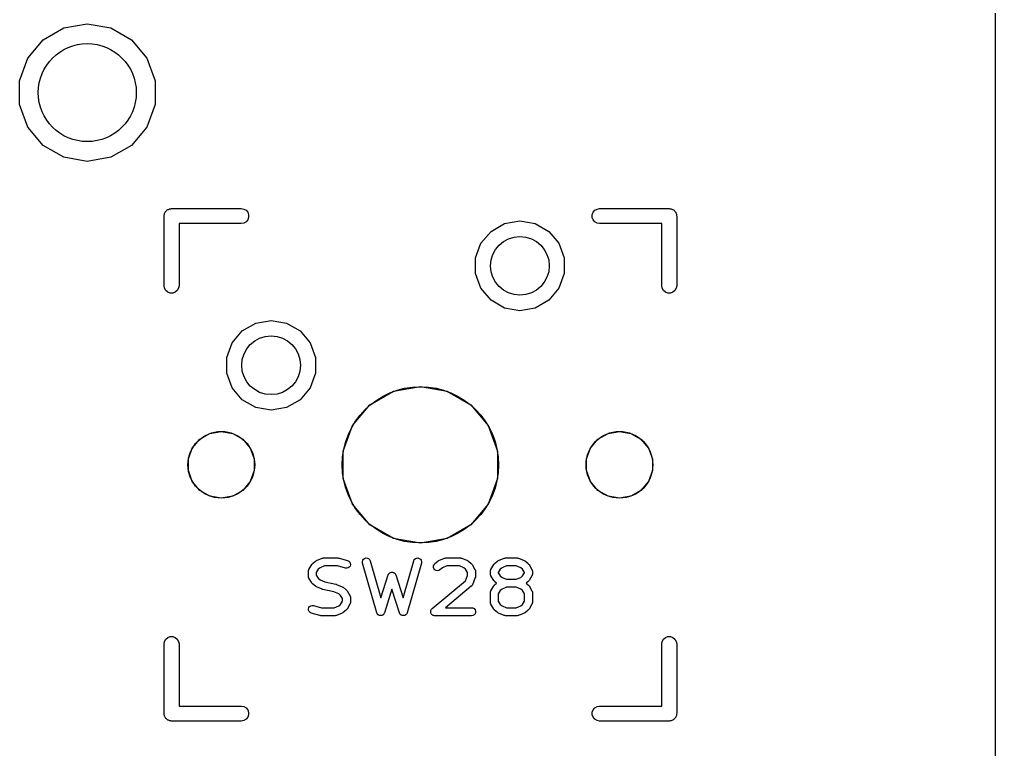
# Model space of a CAD drawing. Header units: millimetres. Extents: x 99 to 267, y 100 to 221.
# Drawn here: x 241.82 to 266.73, y 159.76 to 178.39 of the extents above; entities that cross this region are included whole.
import ezdxf

# ---------------------------------------------------------------- set-up
doc = ezdxf.new("R2010")
doc.units = ezdxf.units.MM
doc.layers.add('BLACK', color=7, linetype='Continuous')
doc.layers.add('PCB', color=4, linetype='Continuous')
doc.layers.get('0').off()

# ---------------------------------------------------------------- blocks, each defined once
blk = doc.blocks.new('PCB外形')
at = {"layer": 'BLACK'}
blk.add_line((202.925, -145.925), (202.925, -28.075), dxfattribs=at)
blk = doc.blocks.new('PCB詳細')
at = {"layer": 'BLACK'}
for p, q in [((178.621, -68.1543), (179.149, -67.8493)), ((179.149, -67.8493), (179.75, -67.7433)), ((179.75, -67.7433), (180.351, -67.8493)), ((180.351, -67.8493), (180.879, -68.1543)), ((178.229, -68.6217), (178.621, -68.1543)), ((180.879, -68.1543), (181.271, -68.6217)), ((178.02, -69.195), (178.229, -68.6217)), ((181.271, -68.6217), (181.48, -69.195)), ((178.02, -69.805), (178.02, -69.195)), ((181.48, -69.195), (181.48, -69.805)), ((178.229, -70.3783), (178.02, -69.805)), ((181.48, -69.805), (181.271, -70.3783)), ((178.621, -70.8457), (178.229, -70.3783)), ((181.271, -70.3783), (180.879, -70.8457)), ((179.149, -71.1507), (178.621, -70.8457)), ((180.879, -70.8457), (180.351, -71.1507)), ((179.75, -71.2567), (179.149, -71.1507)), ((180.351, -71.1507), (179.75, -71.2567)), ((181.82, -72.4793), (181.835, -72.471)), ((181.835, -72.471), (181.851, -72.4681)), ((181.851, -72.4681), (181.867, -72.4624)), ((181.867, -72.4624), (181.884, -72.4624)), ((181.884, -72.4624), (181.9, -72.4595)), ((181.9, -72.4595), (183.678, -72.4595)), ((183.678, -72.4595), (183.743, -72.471)), ((183.743, -72.471), (183.8, -72.5041)), ((192.7, -72.5041), (192.757, -72.471)), ((192.757, -72.471), (192.822, -72.4595)), ((192.822, -72.4595), (194.6, -72.4595)), ((194.6, -72.4595), (194.616, -72.4624)), ((194.616, -72.4624), (194.633, -72.4624)), ((194.633, -72.4624), (194.649, -72.4681)), ((194.649, -72.4681), (194.665, -72.471)), ((194.665, -72.471), (194.68, -72.4793)), ((181.709, -72.65), (181.712, -72.6336)), ((181.709, -74.428), (181.709, -72.65)), ((181.712, -72.6169), (181.718, -72.6013)), ((181.712, -72.6336), (181.712, -72.6169)), ((181.718, -72.6013), (181.721, -72.5848)), ((181.721, -72.5848), (181.729, -72.5704)), ((181.729, -72.5704), (181.735, -72.5547)), ((181.735, -72.5547), (181.746, -72.542)), ((181.746, -72.542), (181.754, -72.5275)), ((181.754, -72.5275), (181.767, -72.5168)), ((181.767, -72.5168), (181.778, -72.5041)), ((181.778, -72.5041), (181.792, -72.4957)), ((181.792, -72.4957), (181.805, -72.485)), ((181.805, -72.485), (181.82, -72.4793)), ((183.8, -72.5041), (183.843, -72.5547)), ((183.843, -72.5547), (183.866, -72.6169)), ((183.866, -72.6831), (183.843, -72.7452)), ((183.866, -72.6169), (183.866, -72.6831)), ((192.634, -72.6169), (192.657, -72.5547)), ((192.634, -72.6831), (192.634, -72.6169)), ((192.657, -72.7452), (192.634, -72.6831)), ((192.657, -72.5547), (192.7, -72.5041)), ((194.68, -72.4793), (194.695, -72.485)), ((194.695, -72.485), (194.708, -72.4957)), ((194.708, -72.4957), (194.722, -72.5041)), ((194.722, -72.5041), (194.733, -72.5168)), ((194.733, -72.5168), (194.746, -72.5275)), ((194.746, -72.5275), (194.754, -72.542)), ((194.754, -72.542), (194.765, -72.5547)), ((194.765, -72.5547), (194.771, -72.5704)), ((194.771, -72.5704), (194.779, -72.5848)), ((194.779, -72.5848), (194.782, -72.6013)), ((194.782, -72.6013), (194.788, -72.6169)), ((194.788, -72.6169), (194.788, -72.6336)), ((194.788, -72.6336), (194.79, -72.65)), ((194.79, -72.65), (194.79, -74.428)), ((183.678, -72.8405), (182.09, -72.8405)), ((182.09, -72.8405), (182.09, -74.428)), ((183.743, -72.829), (183.678, -72.8405)), ((183.8, -72.7959), (183.743, -72.829)), ((183.843, -72.7452), (183.8, -72.7959)), ((190.052, -73.0411), (190.398, -72.8418)), ((190.398, -72.8418), (190.79, -72.7726)), ((190.79, -72.7726), (191.182, -72.8418)), ((191.182, -72.8418), (191.528, -73.0411)), ((192.7, -72.7959), (192.657, -72.7452)), ((192.757, -72.829), (192.7, -72.7959)), ((192.822, -72.8405), (192.757, -72.829)), ((194.409, -72.8405), (192.822, -72.8405)), ((194.409, -74.428), (194.409, -72.8405)), ((189.796, -73.3463), (190.052, -73.0411)), ((191.528, -73.0411), (191.784, -73.3463)), ((189.66, -73.7208), (189.796, -73.3463)), ((191.784, -73.3463), (191.92, -73.7208)), ((189.66, -74.1192), (189.66, -73.7208)), ((191.92, -73.7208), (191.92, -74.1192)), ((189.796, -74.4937), (189.66, -74.1192)), ((191.92, -74.1192), (191.784, -74.4937)), ((181.721, -74.4932), (181.709, -74.428)), ((182.09, -74.428), (182.079, -74.4932)), ((194.421, -74.4932), (194.409, -74.428)), ((194.79, -74.428), (194.779, -74.4932)), ((181.754, -74.5505), (181.721, -74.4932)), ((181.805, -74.593), (181.754, -74.5505)), ((181.867, -74.6156), (181.805, -74.593)), ((181.933, -74.6156), (181.867, -74.6156)), ((181.995, -74.593), (181.933, -74.6156)), ((182.046, -74.5505), (181.995, -74.593)), ((182.079, -74.4932), (182.046, -74.5505)), ((190.052, -74.7989), (189.796, -74.4937)), ((191.784, -74.4937), (191.528, -74.7989)), ((194.454, -74.5505), (194.421, -74.4932)), ((194.505, -74.593), (194.454, -74.5505)), ((194.567, -74.6156), (194.505, -74.593)), ((194.633, -74.6156), (194.567, -74.6156)), ((194.695, -74.593), (194.633, -74.6156)), ((194.746, -74.5505), (194.695, -74.593)), ((194.779, -74.4932), (194.746, -74.5505)), ((190.398, -74.9982), (190.052, -74.7989)), ((191.528, -74.7989), (191.182, -74.9982)), ((190.79, -75.0674), (190.398, -74.9982)), ((191.182, -74.9982), (190.79, -75.0674)), ((183.702, -75.5811), (184.048, -75.3818)), ((184.048, -75.3818), (184.44, -75.3126)), ((184.44, -75.3126), (184.832, -75.3818)), ((184.832, -75.3818), (185.178, -75.5811)), ((183.446, -75.8863), (183.702, -75.5811)), ((185.178, -75.5811), (185.434, -75.8863)), ((183.31, -76.2608), (183.446, -75.8863)), ((185.434, -75.8863), (185.57, -76.2608)), ((183.31, -76.6592), (183.31, -76.2608)), ((185.57, -76.2608), (185.57, -76.6592)), ((183.446, -77.0337), (183.31, -76.6592)), ((185.57, -76.6592), (185.434, -77.0337)), ((183.702, -77.3389), (183.446, -77.0337)), ((185.434, -77.0337), (185.178, -77.3389)), ((186.963, -77.4667), (187.565, -77.1192)), ((187.565, -77.1192), (188.25, -76.9985)), ((188.25, -76.9985), (188.935, -77.1192)), ((188.935, -77.1192), (189.537, -77.4667)), ((184.048, -77.5382), (183.702, -77.3389)), ((185.178, -77.3389), (184.832, -77.5382)), ((184.44, -77.6074), (184.048, -77.5382)), ((184.832, -77.5382), (184.44, -77.6074)), ((186.517, -77.9992), (186.963, -77.4667)), ((189.537, -77.4667), (189.983, -77.9992)), ((182.621, -78.3457), (182.878, -78.1974)), ((182.878, -78.1974), (183.17, -78.1458)), ((183.17, -78.1458), (183.462, -78.1974)), ((183.462, -78.1974), (183.719, -78.3457)), ((186.279, -78.6524), (186.517, -77.9992)), ((189.983, -77.9992), (190.221, -78.6524)), ((192.781, -78.3457), (193.038, -78.1974)), ((193.038, -78.1974), (193.33, -78.1458)), ((193.33, -78.1458), (193.622, -78.1974)), ((193.622, -78.1974), (193.879, -78.3457)), ((182.43, -78.5729), (182.621, -78.3457)), ((183.719, -78.3457), (183.91, -78.5729)), ((192.59, -78.5729), (192.781, -78.3457)), ((193.879, -78.3457), (194.07, -78.5729)), ((182.329, -78.8517), (182.43, -78.5729)), ((183.91, -78.5729), (184.011, -78.8517)), ((186.279, -79.3476), (186.279, -78.6524)), ((190.221, -78.6524), (190.221, -79.3476)), ((192.489, -78.8517), (192.59, -78.5729)), ((194.07, -78.5729), (194.171, -78.8517)), ((182.329, -79.1483), (182.329, -78.8517)), ((184.011, -78.8517), (184.011, -79.1483)), ((192.489, -79.1483), (192.489, -78.8517)), ((194.171, -78.8517), (194.171, -79.1483)), ((182.43, -79.4271), (182.329, -79.1483)), ((184.011, -79.1483), (183.91, -79.4271)), ((192.59, -79.4271), (192.489, -79.1483)), ((194.171, -79.1483), (194.07, -79.4271)), ((182.621, -79.6543), (182.43, -79.4271)), ((183.91, -79.4271), (183.719, -79.6543)), ((186.517, -80.0008), (186.279, -79.3476)), ((190.221, -79.3476), (189.983, -80.0008)), ((192.781, -79.6543), (192.59, -79.4271)), ((194.07, -79.4271), (193.879, -79.6543)), ((182.878, -79.8026), (182.621, -79.6543)), ((183.719, -79.6543), (183.462, -79.8026)), ((193.038, -79.8026), (192.781, -79.6543)), ((193.879, -79.6543), (193.622, -79.8026)), ((183.17, -79.8541), (182.878, -79.8026)), ((183.462, -79.8026), (183.17, -79.8541)), ((193.33, -79.8541), (193.038, -79.8026)), ((193.622, -79.8026), (193.33, -79.8541)), ((186.963, -80.5332), (186.517, -80.0008)), ((189.983, -80.0008), (189.537, -80.5332)), ((187.565, -80.8808), (186.963, -80.5332)), ((189.537, -80.5332), (188.935, -80.8808)), ((188.25, -81.0015), (187.565, -80.8808)), ((188.935, -80.8808), (188.25, -81.0015)), ((185.598, -81.4462), (185.743, -81.3857)), ((185.743, -81.3857), (185.746, -81.3852)), ((185.746, -81.3852), (185.748, -81.3841)), ((185.748, -81.3841), (185.763, -81.3814)), ((185.763, -81.3814), (185.778, -81.378)), ((185.778, -81.378), (185.78, -81.3783)), ((185.78, -81.3783), (185.783, -81.3779)), ((185.783, -81.3779), (186.145, -81.3779)), ((186.145, -81.3779), (186.159, -81.3803)), ((186.159, -81.3803), (186.173, -81.3816)), ((186.173, -81.3816), (186.39, -81.4421)), ((186.77, -81.4723), (186.778, -81.4381)), ((186.778, -81.4381), (186.798, -81.4089)), ((186.798, -81.4089), (186.827, -81.3882)), ((186.827, -81.3882), (186.861, -81.3785)), ((186.861, -81.3785), (186.896, -81.381)), ((186.896, -81.381), (186.928, -81.3953)), ((186.928, -81.3953), (186.953, -81.4199)), ((186.953, -81.4199), (186.969, -81.4516)), ((188.08, -81.4516), (188.095, -81.4199)), ((188.095, -81.4199), (188.121, -81.3953)), ((188.121, -81.3953), (188.153, -81.381)), ((188.153, -81.381), (188.188, -81.3785)), ((188.188, -81.3785), (188.222, -81.3882)), ((188.222, -81.3882), (188.25, -81.4089)), ((188.25, -81.4089), (188.27, -81.4381)), ((188.27, -81.4381), (188.279, -81.4723)), ((188.719, -81.4462), (188.864, -81.3857)), ((188.864, -81.3857), (188.866, -81.3852)), ((188.866, -81.3852), (188.868, -81.3841)), ((188.868, -81.3841), (188.884, -81.3814)), ((188.884, -81.3814), (188.898, -81.378)), ((188.898, -81.378), (188.901, -81.3783)), ((188.901, -81.3783), (188.903, -81.3779)), ((188.903, -81.3779), (189.266, -81.3779)), ((189.266, -81.3779), (189.268, -81.3783)), ((189.268, -81.3783), (189.271, -81.378)), ((189.271, -81.378), (189.286, -81.3814)), ((189.286, -81.3814), (189.301, -81.3841)), ((189.301, -81.3841), (189.303, -81.3852)), ((189.303, -81.3852), (189.305, -81.3857)), ((189.305, -81.3857), (189.45, -81.4462)), ((190.243, -81.4462), (190.388, -81.3857)), ((190.388, -81.3857), (190.39, -81.3852)), ((190.39, -81.3852), (190.392, -81.3841)), ((190.392, -81.3841), (190.408, -81.3814)), ((190.408, -81.3814), (190.422, -81.378)), ((190.422, -81.378), (190.425, -81.3783)), ((190.425, -81.3783), (190.427, -81.3779)), ((190.427, -81.3779), (190.717, -81.3779)), ((190.717, -81.3779), (190.72, -81.3783)), ((190.72, -81.3783), (190.722, -81.378)), ((190.722, -81.378), (190.737, -81.3814)), ((190.737, -81.3814), (190.752, -81.3841)), ((190.752, -81.3841), (190.754, -81.3852)), ((190.754, -81.3852), (190.757, -81.3857)), ((190.757, -81.3857), (190.902, -81.4462)), ((185.395, -81.6946), (185.397, -81.6867)), ((185.397, -81.6867), (185.402, -81.6782)), ((185.402, -81.6782), (185.405, -81.6692)), ((185.405, -81.6692), (185.478, -81.5482)), ((185.478, -81.5482), (185.489, -81.5354)), ((185.489, -81.5354), (185.5, -81.5224)), ((185.5, -81.5224), (185.572, -81.4619)), ((185.572, -81.4619), (185.586, -81.4544)), ((185.586, -81.4544), (185.598, -81.4462)), ((185.643, -81.6675), (185.594, -81.7496)), ((185.691, -81.6279), (185.643, -81.6675)), ((185.803, -81.5811), (185.691, -81.6279)), ((186.132, -81.5811), (185.803, -81.5811)), ((186.336, -81.6379), (186.132, -81.5811)), ((186.371, -81.6413), (186.336, -81.6379)), ((186.405, -81.6325), (186.371, -81.6413)), ((186.39, -81.4421), (186.422, -81.4573)), ((186.434, -81.6125), (186.405, -81.6325)), ((186.422, -81.4573), (186.447, -81.4825)), ((186.455, -81.5838), (186.434, -81.6125)), ((186.447, -81.4825), (186.462, -81.5146)), ((186.464, -81.5498), (186.455, -81.5838)), ((186.462, -81.5146), (186.464, -81.5498)), ((186.773, -81.5074), (186.77, -81.4723)), ((187.136, -82.7774), (186.773, -81.5074)), ((186.969, -81.4516), (187.24, -82.399)), ((187.809, -82.399), (188.08, -81.4516)), ((188.275, -81.5074), (187.912, -82.7774)), ((188.279, -81.4723), (188.275, -81.5074)), ((188.585, -81.5825), (188.598, -81.5494)), ((188.585, -81.6178), (188.585, -81.5825)), ((188.597, -81.651), (188.585, -81.6178)), ((188.62, -81.6781), (188.597, -81.651)), ((188.598, -81.5494), (188.62, -81.5224)), ((188.62, -81.5224), (188.693, -81.4619)), ((188.65, -81.6958), (188.62, -81.6781)), ((188.693, -81.4619), (188.706, -81.4544)), ((188.706, -81.4544), (188.719, -81.4462)), ((188.75, -81.6785), (188.72, -81.6961)), ((188.811, -81.6279), (188.75, -81.6785)), ((188.923, -81.5811), (188.811, -81.6279)), ((189.246, -81.5811), (188.923, -81.5811)), ((189.358, -81.6279), (189.246, -81.5811)), ((189.405, -81.6675), (189.358, -81.6279)), ((189.455, -81.7496), (189.405, -81.6675)), ((189.45, -81.4462), (189.463, -81.4544)), ((189.463, -81.4544), (189.476, -81.4619)), ((189.476, -81.4619), (189.549, -81.5224)), ((189.549, -81.5224), (189.56, -81.5354)), ((189.56, -81.5354), (189.571, -81.5482)), ((189.571, -81.5482), (189.643, -81.6692)), ((189.643, -81.6692), (189.647, -81.6782)), ((189.647, -81.6782), (189.652, -81.6867)), ((189.652, -81.6867), (189.653, -81.6946)), ((190.04, -81.6946), (190.041, -81.6867)), ((190.041, -81.6867), (190.046, -81.6782)), ((190.046, -81.6782), (190.05, -81.6692)), ((190.05, -81.6692), (190.122, -81.5482)), ((190.122, -81.5482), (190.133, -81.5354)), ((190.133, -81.5354), (190.144, -81.5224)), ((190.144, -81.5224), (190.217, -81.4619)), ((190.217, -81.4619), (190.23, -81.4544)), ((190.23, -81.4544), (190.243, -81.4462)), ((190.288, -81.6675), (190.238, -81.7496)), ((190.335, -81.6279), (190.288, -81.6675)), ((190.447, -81.5811), (190.335, -81.6279)), ((190.697, -81.5811), (190.447, -81.5811)), ((190.809, -81.6279), (190.697, -81.5811)), ((190.857, -81.6675), (190.809, -81.6279)), ((190.906, -81.7496), (190.857, -81.6675)), ((190.902, -81.4462), (190.914, -81.4544)), ((190.914, -81.4544), (190.928, -81.4619)), ((190.928, -81.4619), (191, -81.5224)), ((191, -81.5224), (191.011, -81.5354)), ((191.011, -81.5354), (191.022, -81.5482)), ((191.022, -81.5482), (191.095, -81.6692)), ((191.095, -81.6692), (191.098, -81.6782)), ((191.098, -81.6782), (191.103, -81.6867)), ((191.103, -81.6867), (191.105, -81.6946)), ((185.391, -81.7214), (185.392, -81.7118)), ((185.391, -81.8424), (185.391, -81.7214)), ((185.392, -81.852), (185.391, -81.8424)), ((185.392, -81.7118), (185.393, -81.7021)), ((185.393, -81.8617), (185.392, -81.852)), ((185.393, -81.7021), (185.395, -81.6946)), ((185.395, -81.8692), (185.393, -81.8617)), ((185.397, -81.8771), (185.395, -81.8692)), ((185.402, -81.8856), (185.397, -81.8771)), ((185.405, -81.8947), (185.402, -81.8856)), ((185.478, -82.0156), (185.405, -81.8947)), ((185.594, -81.7496), (185.594, -81.8142)), ((185.594, -81.8142), (185.643, -81.8963)), ((185.643, -81.8963), (185.691, -81.9359)), ((185.691, -81.9359), (185.813, -81.9868)), ((187.24, -82.399), (187.428, -81.8114)), ((187.428, -81.8114), (187.429, -81.8078)), ((187.429, -81.8078), (187.43, -81.8039)), ((187.43, -81.8039), (187.438, -81.7923)), ((187.438, -81.7923), (187.444, -81.7802)), ((187.444, -81.7802), (187.447, -81.7775)), ((187.447, -81.7775), (187.449, -81.7741)), ((187.449, -81.7741), (187.46, -81.7657)), ((187.46, -81.7657), (187.47, -81.7565)), ((187.47, -81.7565), (187.474, -81.7549)), ((187.474, -81.7549), (187.477, -81.7525)), ((187.477, -81.7525), (187.49, -81.7483)), ((187.49, -81.7483), (187.503, -81.7431)), ((187.503, -81.7431), (187.507, -81.7429)), ((187.507, -81.7429), (187.511, -81.7417)), ((187.511, -81.7417), (187.524, -81.7422)), ((187.524, -81.7422), (187.538, -81.7417)), ((187.538, -81.7417), (187.542, -81.7429)), ((187.542, -81.7429), (187.546, -81.7431)), ((187.546, -81.7431), (187.559, -81.7483)), ((187.559, -81.7483), (187.572, -81.7525)), ((187.572, -81.7525), (187.575, -81.7549)), ((187.575, -81.7549), (187.579, -81.7565)), ((187.579, -81.7565), (187.589, -81.7657)), ((187.589, -81.7657), (187.599, -81.7741)), ((187.599, -81.7741), (187.602, -81.7775)), ((187.602, -81.7775), (187.605, -81.7802)), ((187.605, -81.7802), (187.611, -81.7923)), ((187.611, -81.7923), (187.618, -81.8039)), ((187.618, -81.8039), (187.619, -81.8078)), ((187.619, -81.8078), (187.621, -81.8114)), ((187.621, -81.8114), (187.809, -82.399)), ((188.685, -81.7021), (188.65, -81.6958)), ((188.72, -81.6961), (188.685, -81.7021)), ((189.399, -81.9622), (189.455, -81.8228)), ((189.455, -81.8228), (189.455, -81.7496)), ((189.651, -81.8801), (189.578, -82.0615)), ((189.652, -81.8771), (189.651, -81.8785)), ((189.651, -81.8785), (189.651, -81.8801)), ((189.655, -81.8613), (189.652, -81.8771)), ((189.653, -81.6946), (189.656, -81.7021)), ((189.658, -81.8456), (189.655, -81.8613)), ((189.656, -81.7021), (189.656, -81.7118)), ((189.656, -81.7118), (189.658, -81.7214)), ((189.658, -81.7214), (189.658, -81.8424)), ((189.658, -81.8424), (189.658, -81.844)), ((189.658, -81.844), (189.658, -81.8456)), ((190.035, -81.7214), (190.037, -81.7118)), ((190.035, -81.7819), (190.035, -81.7214)), ((190.037, -81.7915), (190.035, -81.7819)), ((190.037, -81.7021), (190.04, -81.6946)), ((190.037, -81.7118), (190.037, -81.7021)), ((190.037, -81.8012), (190.037, -81.7915)), ((190.04, -81.8087), (190.037, -81.8012)), ((190.041, -81.8167), (190.04, -81.8087)), ((190.046, -81.8251), (190.041, -81.8167)), ((190.05, -81.8342), (190.046, -81.8251)), ((190.122, -81.9551), (190.05, -81.8342)), ((190.238, -81.7496), (190.238, -81.7538)), ((190.238, -81.7538), (190.288, -81.8358)), ((190.288, -81.8358), (190.335, -81.8755)), ((190.335, -81.8755), (190.447, -81.9222)), ((190.447, -81.9222), (190.697, -81.9222)), ((190.697, -81.9222), (190.809, -81.8755)), ((190.809, -81.8755), (190.857, -81.8358)), ((190.857, -81.8358), (190.906, -81.7538)), ((190.906, -81.7538), (190.906, -81.7496)), ((191.095, -81.8342), (191.022, -81.9551)), ((191.098, -81.8251), (191.095, -81.8342)), ((191.103, -81.8167), (191.098, -81.8251)), ((191.105, -81.8087), (191.103, -81.8167)), ((191.105, -81.6946), (191.107, -81.7021)), ((191.107, -81.8012), (191.105, -81.8087)), ((191.107, -81.7021), (191.108, -81.7118)), ((191.108, -81.7915), (191.107, -81.8012)), ((191.108, -81.7118), (191.109, -81.7214)), ((191.109, -81.7819), (191.108, -81.7915)), ((191.109, -81.7214), (191.109, -81.7819)), ((185.489, -82.0284), (185.478, -82.0156)), ((185.5, -82.0414), (185.489, -82.0284)), ((185.572, -82.1019), (185.5, -82.0414)), ((185.586, -82.1094), (185.572, -82.1019)), ((185.598, -82.1176), (185.586, -82.1094)), ((185.743, -82.1781), (185.598, -82.1176)), ((185.753, -82.1802), (185.743, -82.1781)), ((185.762, -82.1837), (185.753, -82.1802)), ((186.043, -82.2423), (185.762, -82.1837)), ((185.813, -81.9868), (186.094, -82.0453)), ((186.094, -82.0453), (186.103, -82.0489)), ((186.103, -82.0489), (186.112, -82.051)), ((186.112, -82.051), (186.257, -82.1115)), ((186.257, -82.1115), (186.27, -82.1196)), ((186.27, -82.1196), (186.283, -82.1272)), ((186.283, -82.1272), (186.356, -82.1877)), ((187.524, -82.1757), (187.331, -82.7805)), ((187.718, -82.7805), (187.524, -82.1757)), ((188.548, -82.6715), (189.399, -81.9622)), ((189.549, -82.1019), (188.893, -82.6479)), ((189.554, -82.0962), (189.549, -82.1019)), ((189.559, -82.0915), (189.554, -82.0962)), ((189.565, -82.0828), (189.559, -82.0915)), ((189.572, -82.0749), (189.565, -82.0828)), ((189.574, -82.0679), (189.572, -82.0749)), ((189.578, -82.0615), (189.574, -82.0679)), ((190.05, -82.2134), (190.122, -82.0925)), ((190.133, -81.9679), (190.122, -81.9551)), ((190.122, -82.0925), (190.133, -82.0797)), ((190.144, -81.9809), (190.133, -81.9679)), ((190.133, -82.0797), (190.144, -82.0667)), ((190.196, -82.0238), (190.144, -81.9809)), ((190.144, -82.0667), (190.196, -82.0238)), ((190.335, -82.1722), (190.288, -82.2118)), ((190.447, -82.1254), (190.335, -82.1722)), ((190.697, -82.1254), (190.447, -82.1254)), ((190.809, -82.1722), (190.697, -82.1254)), ((190.857, -82.2118), (190.809, -82.1722)), ((191, -81.9809), (190.949, -82.0238)), ((190.949, -82.0238), (191, -82.0667)), ((191.011, -81.9679), (191, -81.9809)), ((191, -82.0667), (191.011, -82.0797)), ((191.022, -81.9551), (191.011, -81.9679)), ((191.011, -82.0797), (191.022, -82.0925)), ((191.022, -82.0925), (191.095, -82.2134)), ((186.165, -82.2931), (186.043, -82.2423)), ((186.212, -82.3327), (186.165, -82.2931)), ((186.262, -82.4148), (186.212, -82.3327)), ((186.262, -82.4795), (186.262, -82.4148)), ((186.356, -82.1877), (186.367, -82.2006)), ((186.367, -82.2006), (186.378, -82.2134)), ((186.378, -82.2134), (186.45, -82.3344)), ((186.45, -82.3344), (186.454, -82.3435)), ((186.454, -82.3435), (186.459, -82.3519)), ((186.459, -82.3519), (186.46, -82.3598)), ((186.46, -82.3598), (186.463, -82.3673)), ((186.463, -82.3673), (186.463, -82.3771)), ((186.463, -82.3771), (186.465, -82.3867)), ((186.465, -82.3867), (186.465, -82.5076)), ((190.035, -82.2657), (190.037, -82.2561)), ((190.035, -82.5076), (190.035, -82.2657)), ((190.037, -82.2464), (190.04, -82.2389)), ((190.037, -82.2561), (190.037, -82.2464)), ((190.04, -82.2389), (190.041, -82.231)), ((190.041, -82.231), (190.046, -82.2225)), ((190.046, -82.2225), (190.05, -82.2134)), ((190.288, -82.2118), (190.238, -82.2939)), ((190.238, -82.2939), (190.238, -82.4795)), ((190.906, -82.2939), (190.857, -82.2118)), ((190.906, -82.4795), (190.906, -82.2939)), ((191.095, -82.2134), (191.098, -82.2225)), ((191.098, -82.2225), (191.103, -82.231)), ((191.103, -82.231), (191.105, -82.2389)), ((191.105, -82.2389), (191.107, -82.2464)), ((191.107, -82.2464), (191.108, -82.2561)), ((191.108, -82.2561), (191.109, -82.2657)), ((191.109, -82.2657), (191.109, -82.5076)), ((185.391, -82.6793), (185.401, -82.6453)), ((185.394, -82.7144), (185.391, -82.6793)), ((185.401, -82.6453), (185.421, -82.6166)), ((185.421, -82.6166), (185.45, -82.5966)), ((185.45, -82.5966), (185.484, -82.5878)), ((185.484, -82.5878), (185.519, -82.5912)), ((185.519, -82.5912), (185.724, -82.6479)), ((185.724, -82.6479), (186.053, -82.6479)), ((186.053, -82.6479), (186.165, -82.6012)), ((186.165, -82.6012), (186.212, -82.5615)), ((186.212, -82.5615), (186.262, -82.4795)), ((186.378, -82.6808), (186.367, -82.6937)), ((186.45, -82.5599), (186.378, -82.6808)), ((186.454, -82.5508), (186.45, -82.5599)), ((186.459, -82.5424), (186.454, -82.5508)), ((186.46, -82.5344), (186.459, -82.5424)), ((186.463, -82.5269), (186.46, -82.5344)), ((186.465, -82.5076), (186.463, -82.5172)), ((186.463, -82.5172), (186.463, -82.5269)), ((188.536, -82.685), (188.548, -82.6717)), ((188.548, -82.6716), (188.548, -82.6715)), ((188.548, -82.6717), (188.548, -82.6716)), ((188.893, -82.6479), (189.556, -82.6479)), ((189.556, -82.6479), (189.591, -82.6541)), ((189.591, -82.6541), (189.622, -82.6717)), ((189.622, -82.6717), (189.644, -82.6987)), ((190.037, -82.5172), (190.035, -82.5076)), ((190.037, -82.5269), (190.037, -82.5172)), ((190.04, -82.5345), (190.037, -82.5269)), ((190.041, -82.5424), (190.04, -82.5345)), ((190.046, -82.5508), (190.041, -82.5424)), ((190.05, -82.5599), (190.046, -82.5508)), ((190.122, -82.6808), (190.05, -82.5599)), ((190.133, -82.6937), (190.122, -82.6808)), ((190.238, -82.4795), (190.288, -82.5615)), ((190.288, -82.5615), (190.335, -82.6012)), ((190.335, -82.6012), (190.447, -82.6479)), ((190.447, -82.6479), (190.697, -82.6479)), ((190.697, -82.6479), (190.809, -82.6012)), ((190.809, -82.6012), (190.857, -82.5615)), ((190.857, -82.5615), (190.906, -82.4795)), ((191.022, -82.6808), (191.011, -82.6937)), ((191.095, -82.5599), (191.022, -82.6808)), ((191.098, -82.5508), (191.095, -82.5599)), ((191.103, -82.5424), (191.098, -82.5508)), ((191.105, -82.5344), (191.103, -82.5424)), ((191.107, -82.5269), (191.105, -82.5344)), ((191.108, -82.5172), (191.107, -82.5269)), ((191.109, -82.5076), (191.108, -82.5172)), ((185.409, -82.7466), (185.394, -82.7144)), ((185.433, -82.7717), (185.409, -82.7466)), ((185.465, -82.7869), (185.433, -82.7717)), ((185.683, -82.8474), (185.465, -82.7869)), ((185.696, -82.8487), (185.683, -82.8474)), ((185.71, -82.8511), (185.696, -82.8487)), ((186.073, -82.8511), (185.71, -82.8511)), ((186.075, -82.8507), (186.073, -82.8511)), ((186.078, -82.851), (186.075, -82.8507)), ((186.092, -82.8477), (186.078, -82.851)), ((186.108, -82.845), (186.092, -82.8477)), ((186.11, -82.8438), (186.108, -82.845)), ((186.112, -82.8433), (186.11, -82.8438)), ((186.257, -82.7828), (186.112, -82.8433)), ((186.27, -82.7746), (186.257, -82.7828)), ((186.283, -82.7671), (186.27, -82.7746)), ((186.356, -82.7066), (186.283, -82.7671)), ((186.367, -82.6937), (186.356, -82.7066)), ((187.139, -82.7825), (187.136, -82.7774)), ((187.14, -82.788), (187.139, -82.7825)), ((187.146, -82.7983), (187.14, -82.788)), ((187.152, -82.8092), (187.146, -82.7983)), ((187.156, -82.8131), (187.152, -82.8092)), ((187.159, -82.8178), (187.156, -82.8131)), ((187.168, -82.8253), (187.159, -82.8178)), ((187.177, -82.8337), (187.168, -82.8253)), ((187.182, -82.836), (187.177, -82.8337)), ((187.187, -82.8394), (187.182, -82.836)), ((187.198, -82.8431), (187.187, -82.8394)), ((187.209, -82.8481), (187.198, -82.8431)), ((187.215, -82.8485), (187.209, -82.8481)), ((187.22, -82.8502), (187.215, -82.8485)), ((187.232, -82.8497), (187.22, -82.8502)), ((187.245, -82.8506), (187.232, -82.8497)), ((187.25, -82.849), (187.245, -82.8506)), ((187.256, -82.8488), (187.25, -82.849)), ((187.267, -82.8442), (187.256, -82.8488)), ((187.278, -82.8409), (187.267, -82.8442)), ((187.283, -82.8376), (187.278, -82.8409)), ((187.288, -82.8354), (187.283, -82.8376)), ((187.297, -82.8273), (187.288, -82.8354)), ((187.307, -82.8202), (187.297, -82.8273)), ((187.31, -82.8155), (187.307, -82.8202)), ((187.314, -82.8117), (187.31, -82.8155)), ((187.32, -82.801), (187.314, -82.8117)), ((187.327, -82.7909), (187.32, -82.801)), ((187.328, -82.7855), (187.327, -82.7909)), ((187.331, -82.7805), (187.328, -82.7855)), ((187.72, -82.7855), (187.718, -82.7805)), ((187.722, -82.7909), (187.72, -82.7855)), ((187.729, -82.801), (187.722, -82.7909)), ((187.734, -82.8117), (187.729, -82.801)), ((187.738, -82.8155), (187.734, -82.8117)), ((187.742, -82.8202), (187.738, -82.8155)), ((187.751, -82.8273), (187.742, -82.8202)), ((187.76, -82.8354), (187.751, -82.8273)), ((187.766, -82.8376), (187.76, -82.8354)), ((187.77, -82.8409), (187.766, -82.8376)), ((187.782, -82.8442), (187.77, -82.8409)), ((187.793, -82.8488), (187.782, -82.8442)), ((187.799, -82.849), (187.793, -82.8488)), ((187.804, -82.8506), (187.799, -82.849)), ((187.816, -82.8497), (187.804, -82.8506)), ((187.828, -82.8502), (187.816, -82.8497)), ((187.834, -82.8485), (187.828, -82.8502)), ((187.839, -82.8481), (187.834, -82.8485)), ((187.85, -82.8431), (187.839, -82.8481)), ((187.862, -82.8394), (187.85, -82.8431)), ((187.866, -82.836), (187.862, -82.8394)), ((187.871, -82.8337), (187.866, -82.836)), ((187.88, -82.8253), (187.871, -82.8337)), ((187.89, -82.8178), (187.88, -82.8253)), ((187.893, -82.8131), (187.89, -82.8178)), ((187.897, -82.8092), (187.893, -82.8131)), ((187.902, -82.7983), (187.897, -82.8092)), ((187.909, -82.788), (187.902, -82.7983)), ((187.91, -82.7825), (187.909, -82.788)), ((187.912, -82.7774), (187.91, -82.7825)), ((188.513, -82.7315), (188.519, -82.7151)), ((188.513, -82.7317), (188.513, -82.7315)), ((188.513, -82.7319), (188.513, -82.7317)), ((188.513, -82.7492), (188.513, -82.7319)), ((188.513, -82.7668), (188.513, -82.7492)), ((188.513, -82.767), (188.513, -82.7668)), ((188.513, -82.7672), (188.513, -82.767)), ((188.519, -82.7835), (188.513, -82.7672)), ((188.519, -82.7151), (188.525, -82.6987)), ((188.525, -82.8), (188.519, -82.7835)), ((188.525, -82.6984), (188.536, -82.685)), ((188.525, -82.6986), (188.525, -82.6984)), ((188.525, -82.6987), (188.525, -82.6986)), ((188.525, -82.8002), (188.525, -82.8)), ((188.525, -82.8003), (188.525, -82.8002)), ((188.536, -82.8138), (188.525, -82.8003)), ((188.547, -82.8271), (188.536, -82.8138)), ((188.547, -82.8272), (188.547, -82.8271)), ((188.548, -82.8274), (188.547, -82.8272)), ((188.563, -82.8361), (188.548, -82.8274)), ((188.578, -82.8449), (188.563, -82.8361)), ((188.578, -82.845), (188.578, -82.8449)), ((188.578, -82.8449), (188.578, -82.8449)), ((188.595, -82.8481), (188.578, -82.845)), ((188.613, -82.8511), (188.595, -82.8481)), ((189.556, -82.8511), (188.613, -82.8511)), ((188.613, -82.8511), (188.613, -82.8511)), ((188.613, -82.8511), (188.613, -82.8511)), ((189.591, -82.845), (189.556, -82.8511)), ((189.622, -82.8274), (189.591, -82.845)), ((189.644, -82.8003), (189.622, -82.8274)), ((189.644, -82.6987), (189.656, -82.7319)), ((189.656, -82.7672), (189.644, -82.8003)), ((189.656, -82.7319), (189.656, -82.7672)), ((190.144, -82.7066), (190.133, -82.6937)), ((190.217, -82.7671), (190.144, -82.7066)), ((190.23, -82.7746), (190.217, -82.7671)), ((190.243, -82.7828), (190.23, -82.7746)), ((190.388, -82.8433), (190.243, -82.7828)), ((190.39, -82.8438), (190.388, -82.8433)), ((190.392, -82.845), (190.39, -82.8438)), ((190.408, -82.8477), (190.392, -82.845)), ((190.422, -82.851), (190.408, -82.8477)), ((190.425, -82.8507), (190.422, -82.851)), ((190.427, -82.8511), (190.425, -82.8507)), ((190.717, -82.8511), (190.427, -82.8511)), ((190.72, -82.8507), (190.717, -82.8511)), ((190.722, -82.851), (190.72, -82.8507)), ((190.737, -82.8477), (190.722, -82.851)), ((190.752, -82.845), (190.737, -82.8477)), ((190.754, -82.8438), (190.752, -82.845)), ((190.757, -82.8433), (190.754, -82.8438)), ((190.902, -82.7828), (190.757, -82.8433)), ((190.914, -82.7746), (190.902, -82.7828)), ((190.928, -82.7671), (190.914, -82.7746)), ((191, -82.7066), (190.928, -82.7671)), ((191.011, -82.6937), (191, -82.7066)), ((181.754, -83.4495), (181.805, -83.407)), ((181.805, -83.407), (181.867, -83.3844)), ((181.867, -83.3844), (181.933, -83.3844)), ((181.933, -83.3844), (181.995, -83.407)), ((181.995, -83.407), (182.046, -83.4495)), ((194.454, -83.4495), (194.505, -83.407)), ((194.505, -83.407), (194.567, -83.3844)), ((194.567, -83.3844), (194.633, -83.3844)), ((194.633, -83.3844), (194.695, -83.407)), ((194.695, -83.407), (194.746, -83.4495)), ((181.709, -83.572), (181.721, -83.5068)), ((181.709, -85.35), (181.709, -83.572)), ((181.721, -83.5068), (181.754, -83.4495)), ((182.046, -83.4495), (182.079, -83.5068)), ((182.079, -83.5068), (182.09, -83.572)), ((182.09, -83.572), (182.09, -85.1595)), ((194.409, -83.572), (194.421, -83.5068)), ((194.409, -85.1595), (194.409, -83.572)), ((194.421, -83.5068), (194.454, -83.4495)), ((194.746, -83.4495), (194.779, -83.5068)), ((194.779, -83.5068), (194.79, -83.572)), ((194.79, -83.572), (194.79, -85.35)), ((182.09, -85.1595), (183.678, -85.1595)), ((183.678, -85.1595), (183.743, -85.171)), ((183.743, -85.171), (183.8, -85.2041)), ((192.7, -85.2041), (192.757, -85.171)), ((192.757, -85.171), (192.822, -85.1595)), ((192.822, -85.1595), (194.409, -85.1595)), ((181.712, -85.3664), (181.709, -85.35)), ((181.712, -85.3831), (181.712, -85.3664)), ((181.718, -85.3987), (181.712, -85.3831)), ((181.721, -85.4152), (181.718, -85.3987)), ((181.729, -85.4296), (181.721, -85.4152)), ((183.8, -85.2041), (183.843, -85.2548)), ((183.843, -85.2548), (183.866, -85.3169)), ((183.866, -85.3831), (183.843, -85.4453)), ((183.866, -85.3169), (183.866, -85.3831)), ((192.634, -85.3169), (192.657, -85.2548)), ((192.634, -85.3831), (192.634, -85.3169)), ((192.657, -85.4453), (192.634, -85.3831)), ((192.657, -85.2548), (192.7, -85.2041)), ((194.779, -85.4152), (194.771, -85.4296)), ((194.782, -85.3987), (194.779, -85.4152)), ((194.788, -85.3831), (194.782, -85.3987)), ((194.79, -85.35), (194.788, -85.3664)), ((194.788, -85.3664), (194.788, -85.3831)), ((181.735, -85.4453), (181.729, -85.4296)), ((181.746, -85.458), (181.735, -85.4453)), ((181.754, -85.4725), (181.746, -85.458)), ((181.767, -85.4832), (181.754, -85.4725)), ((181.778, -85.4959), (181.767, -85.4832)), ((181.792, -85.5043), (181.778, -85.4959)), ((181.805, -85.515), (181.792, -85.5043)), ((181.82, -85.5207), (181.805, -85.515)), ((181.835, -85.529), (181.82, -85.5207)), ((181.851, -85.5319), (181.835, -85.529)), ((181.867, -85.5376), (181.851, -85.5319)), ((181.884, -85.5376), (181.867, -85.5376)), ((181.9, -85.5405), (181.884, -85.5376)), ((183.678, -85.5405), (181.9, -85.5405)), ((183.743, -85.529), (183.678, -85.5405)), ((183.8, -85.4959), (183.743, -85.529)), ((183.843, -85.4453), (183.8, -85.4959)), ((192.7, -85.4959), (192.657, -85.4453)), ((192.757, -85.529), (192.7, -85.4959)), ((192.822, -85.5405), (192.757, -85.529)), ((194.6, -85.5405), (192.822, -85.5405)), ((194.616, -85.5376), (194.6, -85.5405)), ((194.633, -85.5376), (194.616, -85.5376)), ((194.649, -85.5319), (194.633, -85.5376)), ((194.665, -85.529), (194.649, -85.5319)), ((194.68, -85.5207), (194.665, -85.529)), ((194.695, -85.515), (194.68, -85.5207)), ((194.708, -85.5043), (194.695, -85.515)), ((194.722, -85.4959), (194.708, -85.5043)), ((194.733, -85.4832), (194.722, -85.4959)), ((194.746, -85.4725), (194.733, -85.4832)), ((194.754, -85.458), (194.746, -85.4725)), ((194.765, -85.4453), (194.754, -85.458)), ((194.771, -85.4296), (194.765, -85.4453))]:
    blk.add_line(p, q, dxfattribs=at)
for centre, radius in [((179.75, -69.5), 1.25), ((190.79, -73.92), 0.7493), ((184.44, -76.46), 0.7493), ((188.25, -79), 1.9939), ((183.17, -79), 0.8509), ((193.33, -79), 0.8509)]:
    blk.add_circle(centre, radius, dxfattribs=at)
at = {"linetype": 'ByBlock'}
blk.add_blockref('PCB外形', (0, 0), dxfattribs=at)

msp = doc.modelspace()

# ---------------------------------------------------------------- block references
at = {"layer": 'PCB'}
msp.add_blockref('PCB詳細', (63.803, 246.025), dxfattribs=at)

doc.saveas('drawing.dxf')
